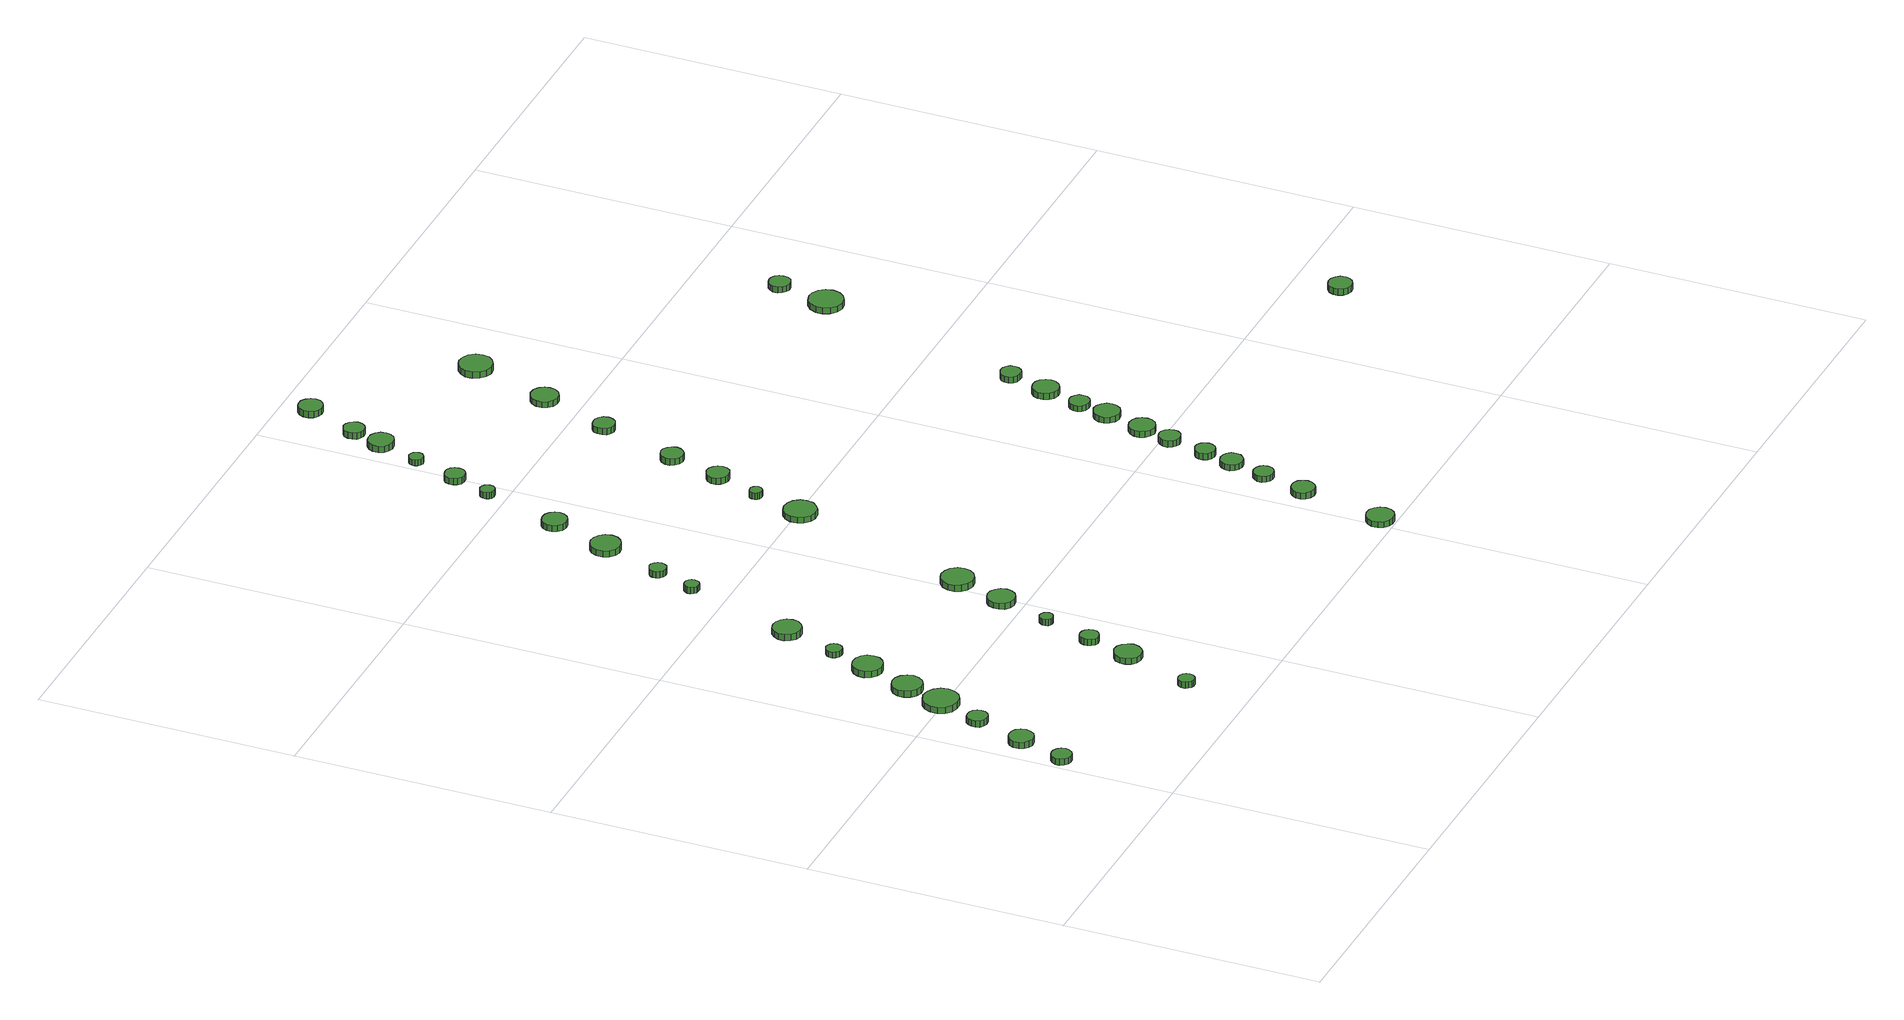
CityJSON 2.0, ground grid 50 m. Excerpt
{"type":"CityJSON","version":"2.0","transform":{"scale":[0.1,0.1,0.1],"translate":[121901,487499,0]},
"CityObjects":{
"tree1":{"type":"SolitaryVegetationObject","attributes":{"function":"something"},"geometry":[{"type":"MultiSurface","lod":"1","boundaries":[[[0,1,2,3,4,5,6,7,8,9,10,11,12,13,14]],[[15,16,17,18,19,20,21,22,23,24,25,26,27,28,29]],[[0,29,28,1]],[[1,28,27,2]],[[2,27,26,3]],[[3,26,25,4]],[[4,25,24,5]],[[5,24,23,6]],[[6,23,22,7]],[[7,22,21,8]],[[8,21,20,9]],[[9,20,19,10]],[[10,19,18,11]],[[11,18,17,12]],[[12,17,16,13]],[[13,16,15,14]],[[14,15,29,0]]]}]},
"tree2":{"type":"SolitaryVegetationObject","attributes":{"function":"something"},"geometry":[{"type":"MultiSurface","lod":"1","boundaries":[[[30,31,32,33,34,35,36,37,38,39,40,41,42,43,44]],[[45,46,47,48,49,50,51,52,53,54,55,56,57,58,59]],[[30,59,58,31]],[[31,58,57,32]],[[32,57,56,33]],[[33,56,55,34]],[[34,55,54,35]],[[35,54,53,36]],[[36,53,52,37]],[[37,52,51,38]],[[38,51,50,39]],[[39,50,49,40]],[[40,49,48,41]],[[41,48,47,42]],[[42,47,46,43]],[[43,46,45,44]],[[44,45,59,30]]]}]},
"tree3":{"type":"SolitaryVegetationObject","attributes":{"function":"something"},"geometry":[{"type":"MultiSurface","lod":"1","boundaries":[[[60,61,62,63,64,65,66,67,68,69,70,71,72,73,74]],[[75,76,77,78,79,80,81,82,83,84,85,86,87,88,89]],[[60,89,88,61]],[[61,88,87,62]],[[62,87,86,63]],[[63,86,85,64]],[[64,85,84,65]],[[65,84,83,66]],[[66,83,82,67]],[[67,82,81,68]],[[68,81,80,69]],[[69,80,79,70]],[[70,79,78,71]],[[71,78,77,72]],[[72,77,76,73]],[[73,76,75,74]],[[74,75,89,60]]]}]},
"tree4":{"type":"SolitaryVegetationObject","attributes":{"function":"something"},"geometry":[{"type":"MultiSurface","lod":"1","boundaries":[[[90,91,92,93,94,95,96,97,98,99,100,101,102,103,104]],[[105,106,107,108,109,110,111,112,113,114,115,116,117,118,119]],[[90,119,118,91]],[[91,118,117,92]],[[92,117,116,93]],[[93,116,115,94]],[[94,115,114,95]],[[95,114,113,96]],[[96,113,112,97]],[[97,112,111,98]],[[98,111,110,99]],[[99,110,109,100]],[[100,109,108,101]],[[101,108,107,102]],[[102,107,106,103]],[[103,106,105,104]],[[104,105,119,90]]]}]},
"tree5":{"type":"SolitaryVegetationObject","attributes":{"function":"something"},"geometry":[{"type":"MultiSurface","lod":"1","boundaries":[[[120,121,122,123,124,125,126,127,128,129,130,131,132,133,134]],[[135,136,137,138,139,140,141,142,143,144,145,146,147,148,149]],[[120,149,148,121]],[[121,148,147,122]],[[122,147,146,123]],[[123,146,145,124]],[[124,145,144,125]],[[125,144,143,126]],[[126,143,142,127]],[[127,142,141,128]],[[128,141,140,129]],[[129,140,139,130]],[[130,139,138,131]],[[131,138,137,132]],[[132,137,136,133]],[[133,136,135,134]],[[134,135,149,120]]]}]},
"tree6":{"type":"SolitaryVegetationObject","attributes":{"function":"something"},"geometry":[{"type":"MultiSurface","lod":"1","boundaries":[[[150,151,152,153,154,155,156,157,158,159,160,161,162,163,164]],[[165,166,167,168,169,170,171,172,173,174,175,176,177,178,179]],[[150,179,178,151]],[[151,178,177,152]],[[152,177,176,153]],[[153,176,175,154]],[[154,175,174,155]],[[155,174,173,156]],[[156,173,172,157]],[[157,172,171,158]],[[158,171,170,159]],[[159,170,169,160]],[[160,169,168,161]],[[161,168,167,162]],[[162,167,166,163]],[[163,166,165,164]],[[164,165,179,150]]]}]},
"tree7":{"type":"SolitaryVegetationObject","attributes":{"function":"something"},"geometry":[{"type":"MultiSurface","lod":"1","boundaries":[[[180,181,182,183,184,185,186,187,188,189,190,191,192,193,194]],[[195,196,197,198,199,200,201,202,203,204,205,206,207,208,209]],[[180,209,208,181]],[[181,208,207,182]],[[182,207,206,183]],[[183,206,205,184]],[[184,205,204,185]],[[185,204,203,186]],[[186,203,202,187]],[[187,202,201,188]],[[188,201,200,189]],[[189,200,199,190]],[[190,199,198,191]],[[191,198,197,192]],[[192,197,196,193]],[[193,196,195,194]],[[194,195,209,180]]]}]},
"tree8":{"type":"SolitaryVegetationObject","attributes":{"function":"something"},"geometry":[{"type":"MultiSurface","lod":"1","boundaries":[[[210,211,212,213,214,215,216,217,218,219,220,221,222,223,224]],[[225,226,227,228,229,230,231,232,233,234,235,236,237,238,239]],[[210,239,238,211]],[[211,238,237,212]],[[212,237,236,213]],[[213,236,235,214]],[[214,235,234,215]],[[215,234,233,216]],[[216,233,232,217]],[[217,232,231,218]],[[218,231,230,219]],[[219,230,229,220]],[[220,229,228,221]],[[221,228,227,222]],[[222,227,226,223]],[[223,226,225,224]],[[224,225,239,210]]]}]},
"tree9":{"type":"SolitaryVegetationObject","attributes":{"function":"something"},"geometry":[{"type":"MultiSurface","lod":"1","boundaries":[[[240,241,242,243,244,245,246,247,248,249,250,251,252,253,254]],[[255,256,257,258,259,260,261,262,263,264,265,266,267,268,269]],[[240,269,268,241]],[[241,268,267,242]],[[242,267,266,243]],[[243,266,265,244]],[[244,265,264,245]],[[245,264,263,246]],[[246,263,262,247]],[[247,262,261,248]],[[248,261,260,249]],[[249,260,259,250]],[[250,259,258,251]],[[251,258,257,252]],[[252,257,256,253]],[[253,256,255,254]],[[254,255,269,240]]]}]},
"tree10":{"type":"SolitaryVegetationObject","attributes":{"function":"something"},"geometry":[{"type":"MultiSurface","lod":"1","boundaries":[[[270,271,272,273,274,275,276,277,278,279,280,281,282,283,284]],[[285,286,287,288,289,290,291,292,293,294,295,296,297,298,299]],[[270,299,298,271]],[[271,298,297,272]],[[272,297,296,273]],[[273,296,295,274]],[[274,295,294,275]],[[275,294,293,276]],[[276,293,292,277]],[[277,292,291,278]],[[278,291,290,279]],[[279,290,289,280]],[[280,289,288,281]],[[281,288,287,282]],[[282,287,286,283]],[[283,286,285,284]],[[284,285,299,270]]]}]},
"tree11":{"type":"SolitaryVegetationObject","attributes":{"function":"something"},"geometry":[{"type":"MultiSurface","lod":"1","boundaries":[[[300,301,302,303,304,305,306,307,308,309,310,311,312,313,314]],[[315,316,317,318,319,320,321,322,323,324,325,326,327,328,329]],[[300,329,328,301]],[[301,328,327,302]],[[302,327,326,303]],[[303,326,325,304]],[[304,325,324,305]],[[305,324,323,306]],[[306,323,322,307]],[[307,322,321,308]],[[308,321,320,309]],[[309,320,319,310]],[[310,319,318,311]],[[311,318,317,312]],[[312,317,316,313]],[[313,316,315,314]],[[314,315,329,300]]]}]},
"tree12":{"type":"SolitaryVegetationObject","attributes":{"function":"something"},"geometry":[{"type":"MultiSurface","lod":"1","boundaries":[[[330,331,332,333,334,335,336,337,338,339,340,341,342,343,344]],[[345,346,347,348,349,350,351,352,353,354,355,356,357,358,359]],[[330,359,358,331]],[[331,358,357,332]],[[332,357,356,333]],[[333,356,355,334]],[[334,355,354,335]],[[335,354,353,336]],[[336,353,352,337]],[[337,352,351,338]],[[338,351,350,339]],[[339,350,349,340]],[[340,349,348,341]],[[341,348,347,342]],[[342,347,346,343]],[[343,346,345,344]],[[344,345,359,330]]]}]},
"tree13":{"type":"SolitaryVegetationObject","attributes":{"function":"something"},"geometry":[{"type":"MultiSurface","lod":"1","boundaries":[[[360,361,362,363,364,365,366,367,368,369,370,371,372,373,374]],[[375,376,377,378,379,380,381,382,383,384,385,386,387,388,389]],[[360,389,388,361]],[[361,388,387,362]],[[362,387,386,363]],[[363,386,385,364]],[[364,385,384,365]],[[365,384,383,366]],[[366,383,382,367]],[[367,382,381,368]],[[368,381,380,369]],[[369,380,379,370]],[[370,379,378,371]],[[371,378,377,372]],[[372,377,376,373]],[[373,376,375,374]],[[374,375,389,360]]]}]},
"tree14":{"type":"SolitaryVegetationObject","attributes":{"function":"something"},"geometry":[{"type":"MultiSurface","lod":"1","boundaries":[[[390,391,392,393,394,395,396,397,398,399,400,401,402,403,404]],[[405,406,407,408,409,410,411,412,413,414,415,416,417,418,419]],[[390,419,418,391]],[[391,418,417,392]],[[392,417,416,393]],[[393,416,415,394]],[[394,415,414,395]],[[395,414,413,396]],[[396,413,412,397]],[[397,412,411,398]],[[398,411,410,399]],[[399,410,409,400]],[[400,409,408,401]],[[401,408,407,402]],[[402,407,406,403]],[[403,406,405,404]],[[404,405,419,390]]]}]},
"tree15":{"type":"SolitaryVegetationObject","attributes":{"function":"something"},"geometry":[{"type":"MultiSurface","lod":"1","boundaries":[[[420,421,422,423,424,425,426,427,428,429,430,431,432,433,434]],[[435,436,437,438,439,440,441,442,443,444,445,446,447,448,449]],[[420,449,448,421]],[[421,448,447,422]],[[422,447,446,423]],[[423,446,445,424]],[[424,445,444,425]],[[425,444,443,426]],[[426,443,442,427]],[[427,442,441,428]],[[428,441,440,429]],[[429,440,439,430]],[[430,439,438,431]],[[431,438,437,432]],[[432,437,436,433]],[[433,436,435,434]],[[434,435,449,420]]]}]},
"tree16":{"type":"SolitaryVegetationObject","attributes":{"function":"something"},"geometry":[{"type":"MultiSurface","lod":"1","boundaries":[[[450,451,452,453,454,455,456,457,458,459,460,461,462,463,464]],[[465,466,467,468,469,470,471,472,473,474,475,476,477,478,479]],[[450,479,478,451]],[[451,478,477,452]],[[452,477,476,453]],[[453,476,475,454]],[[454,475,474,455]],[[455,474,473,456]],[[456,473,472,457]],[[457,472,471,458]],[[458,471,470,459]],[[459,470,469,460]],[[460,469,468,461]],[[461,468,467,462]],[[462,467,466,463]],[[463,466,465,464]],[[464,465,479,450]]]}]},
"tree17":{"type":"SolitaryVegetationObject","attributes":{"function":"something"},"geometry":[{"type":"MultiSurface","lod":"1","boundaries":[[[480,481,482,483,484,485,486,487,488,489,490,491,492,493,494]],[[495,496,497,498,499,500,501,502,503,504,505,506,507,508,509]],[[480,509,508,481]],[[481,508,507,482]],[[482,507,506,483]],[[483,506,505,484]],[[484,505,504,485]],[[485,504,503,486]],[[486,503,502,487]],[[487,502,501,488]],[[488,501,500,489]],[[489,500,499,490]],[[490,499,498,491]],[[491,498,497,492]],[[492,497,496,493]],[[493,496,495,494]],[[494,495,509,480]]]}]},
"tree18":{"type":"SolitaryVegetationObject","attributes":{"function":"something"},"geometry":[{"type":"MultiSurface","lod":"1","boundaries":[[[510,511,512,513,514,515,516,517,518,519,520,521,522,523,524]],[[525,526,527,528,529,530,531,532,533,534,535,536,537,538,539]],[[510,539,538,511]],[[511,538,537,512]],[[512,537,536,513]],[[513,536,535,514]],[[514,535,534,515]],[[515,534,533,516]],[[516,533,532,517]],[[517,532,531,518]],[[518,531,530,519]],[[519,530,529,520]],[[520,529,528,521]],[[521,528,527,522]],[[522,527,526,523]],[[523,526,525,524]],[[524,525,539,510]]]}]},
"tree19":{"type":"SolitaryVegetationObject","attributes":{"function":"something"},"geometry":[{"type":"MultiSurface","lod":"1","boundaries":[[[540,541,542,543,544,545,546,547,548,549,550,551,552,553,554]],[[555,556,557,558,559,560,561,562,563,564,565,566,567,568,569]],[[540,569,568,541]],[[541,568,567,542]],[[542,567,566,543]],[[543,566,565,544]],[[544,565,564,545]],[[545,564,563,546]],[[546,563,562,547]],[[547,562,561,548]],[[548,561,560,549]],[[549,560,559,550]],[[550,559,558,551]],[[551,558,557,552]],[[552,557,556,553]],[[553,556,555,554]],[[554,555,569,540]]]}]},
"tree20":{"type":"SolitaryVegetationObject","attributes":{"function":"something"},"geometry":[{"type":"MultiSurface","lod":"1","boundaries":[[[570,571,572,573,574,575,576,577,578,579,580,581,582,583,584]],[[585,586,587,588,589,590,591,592,593,594,595,596,597,598,599]],[[570,599,598,571]],[[571,598,597,572]],[[572,597,596,573]],[[573,596,595,574]],[[574,595,594,575]],[[575,594,593,576]],[[576,593,592,577]],[[577,592,591,578]],[[578,591,590,579]],[[579,590,589,580]],[[580,589,588,581]],[[581,588,587,582]],[[582,587,586,583]],[[583,586,585,584]],[[584,585,599,570]]]}]},
"tree21":{"type":"SolitaryVegetationObject","attributes":{"function":"something"},"geometry":[{"type":"MultiSurface","lod":"1","boundaries":[[[600,601,602,603,604,605,606,607,608,609,610,611,612,613,614]],[[615,616,617,618,619,620,621,622,623,624,625,626,627,628,629]],[[600,629,628,601]],[[601,628,627,602]],[[602,627,626,603]],[[603,626,625,604]],[[604,625,624,605]],[[605,624,623,606]],[[606,623,622,607]],[[607,622,621,608]],[[608,621,620,609]],[[609,620,619,610]],[[610,619,618,611]],[[611,618,617,612]],[[612,617,616,613]],[[613,616,615,614]],[[614,615,629,600]]]}]},
"tree22":{"type":"SolitaryVegetationObject","attributes":{"function":"something"},"geometry":[{"type":"MultiSurface","lod":"1","boundaries":[[[630,631,632,633,634,635,636,637,638,639,640,641,642,643,644]],[[645,646,647,648,649,650,651,652,653,654,655,656,657,658,659]],[[630,659,658,631]],[[631,658,657,632]],[[632,657,656,633]],[[633,656,655,634]],[[634,655,654,635]],[[635,654,653,636]],[[636,653,652,637]],[[637,652,651,638]],[[638,651,650,639]],[[639,650,649,640]],[[640,649,648,641]],[[641,648,647,642]],[[642,647,646,643]],[[643,646,645,644]],[[644,645,659,630]]]}]},
"tree23":{"type":"SolitaryVegetationObject","attributes":{"function":"something"},"geometry":[{"type":"MultiSurface","lod":"1","boundaries":[[[660,661,662,663,664,665,666,667,668,669,670,671,672,673,674]],[[675,676,677,678,679,680,681,682,683,684,685,686,687,688,689]],[[660,689,688,661]],[[661,688,687,662]],[[662,687,686,663]],[[663,686,685,664]],[[664,685,684,665]],[[665,684,683,666]],[[666,683,682,667]],[[667,682,681,668]],[[668,681,680,669]],[[669,680,679,670]],[[670,679,678,671]],[[671,678,677,672]],[[672,677,676,673]],[[673,676,675,674]],[[674,675,689,660]]]}]},
"tree24":{"type":"SolitaryVegetationObject","attributes":{"function":"something"},"geometry":[{"type":"MultiSurface","lod":"1","boundaries":[[[690,691,692,693,694,695,696,697,698,699,700,701,702,703,704]],[[705,706,707,708,709,710,711,712,713,714,715,716,717,718,719]],[[690,719,718,691]],[[691,718,717,692]],[[692,717,716,693]],[[693,716,715,694]],[[694,715,714,695]],[[695,714,713,696]],[[696,713,712,697]],[[697,712,711,698]],[[698,711,710,699]],[[699,710,709,700]],[[700,709,708,701]],[[701,708,707,702]],[[702,707,706,703]],[[703,706,705,704]],[[704,705,719,690]]]}]},
"tree25":{"type":"SolitaryVegetationObject","attributes":{"function":"something"},"geometry":[{"type":"MultiSurface","lod":"1","boundaries":[[[720,721,722,723,724,725,726,727,728,729,730,731,732,733,734]],[[735,736,737,738,739,740,741,742,743,744,745,746,747,748,749]],[[720,749,748,721]],[[721,748,747,722]],[[722,747,746,723]],[[723,746,745,724]],[[724,745,744,725]],[[725,744,743,726]],[[726,743,742,727]],[[727,742,741,728]],[[728,741,740,729]],[[729,740,739,730]],[[730,739,738,731]],[[731,738,737,732]],[[732,737,736,733]],[[733,736,735,734]],[[734,735,749,720]]]}]},
"tree26":{"type":"SolitaryVegetationObject","attributes":{"function":"something"},"geometry":[{"type":"MultiSurface","lod":"1","boundaries":[[[750,751,752,753,754,755,756,757,758,759,760,761,762,763,764]],[[765,766,767,768,769,770,771,772,773,774,775,776,777,778,779]],[[750,779,778,751]],[[751,778,777,752]],[[752,777,776,753]],[[753,776,775,754]],[[754,775,774,755]],[[755,774,773,756]],[[756,773,772,757]],[[757,772,771,758]],[[758,771,770,759]],[[759,770,769,760]],[[760,769,768,761]],[[761,768,767,762]],[[762,767,766,763]],[[763,766,765,764]],[[764,765,779,750]]]}]},
"tree27":{"type":"SolitaryVegetationObject","attributes":{"function":"something"},"geometry":[{"type":"MultiSurface","lod":"1","boundaries":[[[780,781,782,783,784,785,786,787,788,789,790,791,792,793,794]],[[795,796,797,798,799,800,801,802,803,804,805,806,807,808,809]],[[780,809,808,781]],[[781,808,807,782]],[[782,807,806,783]],[[783,806,805,784]],[[784,805,804,785]],[[785,804,803,786]],[[786,803,802,787]],[[787,802,801,788]],[[788,801,800,789]],[[789,800,799,790]],[[790,799,798,791]],[[791,798,797,792]],[[792,797,796,793]],[[793,796,795,794]],[[794,795,809,780]]]}]},
"tree28":{"type":"SolitaryVegetationObject","attributes":{"function":"something"},"geometry":[{"type":"MultiSurface","lod":"1","boundaries":[[[810,811,812,813,814,815,816,817,818,819,820,821,822,823,824]],[[825,826,827,828,829,830,831,832,833,834,835,836,837,838,839]],[[810,839,838,811]],[[811,838,837,812]],[[812,837,836,813]],[[813,836,835,814]],[[814,835,834,815]],[[815,834,833,816]],[[816,833,832,817]],[[817,832,831,818]],[[818,831,830,819]],[[819,830,829,820]],[[820,829,828,821]],[[821,828,827,822]],[[822,827,826,823]],[[823,826,825,824]],[[824,825,839,810]]]}]},
"tree29":{"type":"SolitaryVegetationObject","attributes":{"function":"something"},"geometry":[{"type":"MultiSurface","lod":"1","boundaries":[[[840,841,842,843,844,845,846,847,848,849,850,851,852,853,854]],[[855,856,857,858,859,860,861,862,863,864,865,866,867,868,869]],[[840,869,868,841]],[[841,868,867,842]],[[842,867,866,843]],[[843,866,865,844]],[[844,865,864,845]],[[845,864,863,846]],[[846,863,862,847]],[[847,862,861,848]],[[848,861,860,849]],[[849,860,859,850]],[[850,859,858,851]],[[851,858,857,852]],[[852,857,856,853]],[[853,856,855,854]],[[854,855,869,840]]]}]},
"tree30":{"type":"SolitaryVegetationObject","attributes":{"function":"something"},"geometry":[{"type":"MultiSurface","lod":"1","boundaries":[[[870,871,872,873,874,875,876,877,878,879,880,881,882,883,884]],[[885,886,887,888,889,890,891,892,893,894,895,896,897,898,899]],[[870,899,898,871]],[[871,898,897,872]],[[872,897,896,873]],[[873,896,895,874]],[[874,895,894,875]],[[875,894,893,876]],[[876,893,892,877]],[[877,892,891,878]],[[878,891,890,879]],[[879,890,889,880]],[[880,889,888,881]],[[881,888,887,882]],[[882,887,886,883]],[[883,886,885,884]],[[884,885,899,870]]]}]},
"tree31":{"type":"SolitaryVegetationObject","attributes":{"function":"something"},"geometry":[{"type":"MultiSurface","lod":"1","boundaries":[[[900,901,902,903,904,905,906,907,908,909,910,911,912,913,914]],[[915,916,917,918,919,920,921,922,923,924,925,926,927,928,929]],[[900,929,928,901]],[[901,928,927,902]],[[902,927,926,903]],[[903,926,925,904]],[[904,925,924,905]],[[905,924,923,906]],[[906,923,922,907]],[[907,922,921,908]],[[908,921,920,909]],[[909,920,919,910]],[[910,919,918,911]],[[911,918,917,912]],[[912,917,916,913]],[[913,916,915,914]],[[914,915,929,900]]]}]},
"tree32":{"type":"SolitaryVegetationObject","attributes":{"function":"something"},"geometry":[{"type":"MultiSurface","lod":"1","boundaries":[[[930,931,932,933,934,935,936,937,938,939,940,941,942,943,944]],[[945,946,947,948,949,950,951,952,953,954,955,956,957,958,959]],[[930,959,958,931]],[[931,958,957,932]],[[932,957,956,933]],[[933,956,955,934]],[[934,955,954,935]],[[935,954,953,936]],[[936,953,952,937]],[[937,952,951,938]],[[938,951,950,939]],[[939,950,949,940]],[[940,949,948,941]],[[941,948,947,942]],[[942,947,946,943]],[[943,946,945,944]],[[944,945,959,930]]]}]},
"tree33":{"type":"SolitaryVegetationObject","attributes":{"function":"something"},"geometry":[{"type":"MultiSurface","lod":"1","boundaries":[[[960,961,962,963,964,965,966,967,968,969,970,971,972,973,974]],[[975,976,977,978,979,980,981,982,983,984,985,986,987,988,989]],[[960,989,988,961]],[[961,988,987,962]],[[962,987,986,963]],[[963,986,985,964]],[[964,985,984,965]],[[965,984,983,966]],[[966,983,982,967]],[[967,982,981,968]],[[968,981,980,969]],[[969,980,979,970]],[[970,979,978,971]],[[971,978,977,972]],[[972,977,976,973]],[[973,976,975,974]],[[974,975,989,960]]]}]},
"tree34":{"type":"SolitaryVegetationObject","attributes":{"function":"something"},"geometry":[{"type":"MultiSurface","lod":"1","boundaries":[[[990,991,992,993,994,995,996,997,998,999,1000,1001,1002,1003,1004]],[[1005,1006,1007,1008,1009,1010,1011,1012,1013,1014,1015,1016,1017,1018,1019]],[[990,1019,1018,991]],[[991,1018,1017,992]],[[992,1017,1016,993]],[[993,1016,1015,994]],[[994,1015,1014,995]],[[995,1014,1013,996]],[[996,1013,1012,997]],[[997,1012,1011,998]],[[998,1011,1010,999]],[[999,1010,1009,1000]],[[1000,1009,1008,1001]],[[1001,1008,1007,1002]],[[1002,1007,1006,1003]],[[1003,1006,1005,1004]],[[1004,1005,1019,990]]]}]},
"tree35":{"type":"SolitaryVegetationObject","attributes":{"function":"something"},"geometry":[{"type":"MultiSurface","lod":"1","boundaries":[[[1020,1021,1022,1023,1024,1025,1026,1027,1028,1029,1030,1031,1032,1033,1034]],[[1035,1036,1037,1038,1039,1040,1041,1042,1043,1044,1045,1046,1047,1048,1049]],[[1020,1049,1048,1021]],[[1021,1048,1047,1022]],[[1022,1047,1046,1023]],[[1023,1046,1045,1024]],[[1024,1045,1044,1025]],[[1025,1044,1043,1026]],[[1026,1043,1042,1027]],[[1027,1042,1041,1028]],[[1028,1041,1040,1029]],[[1029,1040,1039,1030]],[[1030,1039,1038,1031]],[[1031,1038,1037,1032]],[[1032,1037,1036,1033]],[[1033,1036,1035,1034]],[[1034,1035,1049,1020]]]}]},
"tree36":{"type":"SolitaryVegetationObject","attributes":{"function":"something"},"geometry":[{"type":"MultiSurface","lod":"1","boundaries":[[[1050,1051,1052,1053,1054,1055,1056,1057,1058,1059,1060,1061,1062,1063,1064]],[[1065,1066,1067,1068,1069,1070,1071,1072,1073,1074,1075,1076,1077,1078,1079]],[[1050,1079,1078,1051]],[[1051,1078,1077,1052]],[[1052,1077,1076,1053]],[[1053,1076,1075,1054]],[[1054,1075,1074,1055]],[[1055,1074,1073,1056]],[[1056,1073,1072,1057]],[[1057,1072,1071,1058]],[[1058,1071,1070,1059]],[[1059,1070,1069,1060]],[[1060,1069,1068,1061]],[[1061,1068,1067,1062]],[[1062,1067,1066,1063]],[[1063,1066,1065,1064]],[[1064,1065,1079,1050]]]}]},
"tree37":{"type":"SolitaryVegetationObject","attributes":{"function":"something"},"geometry":[{"type":"MultiSurface","lod":"1","boundaries":[[[1080,1081,1082,1083,1084,1085,1086,1087,1088,1089,1090,1091,1092,1093,1094]],[[1095,1096,1097,1098,1099,1100,1101,1102,1103,1104,1105,1106,1107,1108,1109]],[[1080,1109,1108,1081]],[[1081,1108,1107,1082]],[[1082,1107,1106,1083]],[[1083,1106,1105,1084]],[[1084,1105,1104,1085]],[[1085,1104,1103,1086]],[[1086,1103,1102,1087]],[[1087,1102,1101,1088]],[[1088,1101,1100,1089]],[[1089,1100,1099,1090]],[[1090,1099,1098,1091]],[[1091,1098,1097,1092]],[[1092,1097,1096,1093]],[[1093,1096,1095,1094]],[[1094,1095,1109,1080]]]}]},
"tree38":{"type":"SolitaryVegetationObject","attributes":{"function":"something"},"geometry":[{"type":"MultiSurface","lod":"1","boundaries":[[[1110,1111,1112,1113,1114,1115,1116,1117,1118,1119,1120,1121,1122,1123,1124]],[[1125,1126,1127,1128,1129,1130,1131,1132,1133,1134,1135,1136,1137,1138,1139]],[[1110,1139,1138,1111]],[[1111,1138,1137,1112]],[[1112,1137,1136,1113]],[[1113,1136,1135,1114]],[[1114,1135,1134,1115]],[[1115,1134,1133,1116]],[[1116,1133,1132,1117]],[[1117,1132,1131,1118]],[[1118,1131,1130,1119]],[[1119,1130,1129,1120]],[[1120,1129,1128,1121]],[[1121,1128,1127,1122]],[[1122,1127,1126,1123]],[[1123,1126,1125,1124]],[[1124,1125,1139,1110]]]}]},
"tree39":{"type":"SolitaryVegetationObject","attributes":{"function":"something"},"geometry":[{"type":"MultiSurface","lod":"1","boundaries":[[[1140,1141,1142,1143,1144,1145,1146,1147,1148,1149,1150,1151,1152,1153,1154]],[[1155,1156,1157,1158,1159,1160,1161,1162,1163,1164,1165,1166,1167,1168,1169]],[[1140,1169,1168,1141]],[[1141,1168,1167,1142]],[[1142,1167,1166,1143]],[[1143,1166,1165,1144]],[[1144,1165,1164,1145]],[[1145,1164,1163,1146]],[[1146,1163,1162,1147]],[[1147,1162,1161,1148]],[[1148,1161,1160,1149]],[[1149,1160,1159,1150]],[[1150,1159,1158,1151]],[[1151,1158,1157,1152]],[[1152,1157,1156,1153]],[[1153,1156,1155,1154]],[[1154,1155,1169,1140]]]}]},
"tree40":{"type":"SolitaryVegetationObject","attributes":{"function":"something"},"geometry":[{"type":"MultiSurface","lod":"1","boundaries":[[[1170,1171,1172,1173,1174,1175,1176,1177,1178,1179,1180,1181,1182,1183,1184]],[[1185,1186,1187,1188,1189,1190,1191,1192,1193,1194,1195,1196,1197,1198,1199]],[[1170,1199,1198,1171]],[[1171,1198,1197,1172]],[[1172,1197,1196,1173]],[[1173,1196,1195,1174]],[[1174,1195,1194,1175]],[[1175,1194,1193,1176]],[[1176,1193,1192,1177]],[[1177,1192,1191,1178]],[[1178,1191,1190,1179]],[[1179,1190,1189,1180]],[[1180,1189,1188,1181]],[[1181,1188,1187,1182]],[[1182,1187,1186,1183]],[[1183,1186,1185,1184]],[[1184,1185,1199,1170]]]}]},
"tree41":{"type":"SolitaryVegetationObject","attributes":{"function":"something"},"geometry":[{"type":"MultiSurface","lod":"1","boundaries":[[[1200,1201,1202,1203,1204,1205,1206,1207,1208,1209,1210,1211,1212,1213,1214]],[[1215,1216,1217,1218,1219,1220,1221,1222,1223,1224,1225,1226,1227,1228,1229]],[[1200,1229,1228,1201]],[[1201,1228,1227,1202]],[[1202,1227,1226,1203]],[[1203,1226,1225,1204]],[[1204,1225,1224,1205]],[[1205,1224,1223,1206]],[[1206,1223,1222,1207]],[[1207,1222,1221,1208]],[[1208,1221,1220,1209]],[[1209,1220,1219,1210]],[[1210,1219,1218,1211]],[[1211,1218,1217,1212]],[[1212,1217,1216,1213]],[[1213,1216,1215,1214]],[[1214,1215,1229,1200]]]}]},
"tree42":{"type":"SolitaryVegetationObject","attributes":{"function":"something"},"geometry":[{"type":"MultiSurface","lod":"1","boundaries":[[[1230,1231,1232,1233,1234,1235,1236,1237,1238,1239,1240,1241,1242,1243,1244]],[[1245,1246,1247,1248,1249,1250,1251,1252,1253,1254,1255,1256,1257,1258,1259]],[[1230,1259,1258,1231]],[[1231,1258,1257,1232]],[[1232,1257,1256,1233]],[[1233,1256,1255,1234]],[[1234,1255,1254,1235]],[[1235,1254,1253,1236]],[[1236,1253,1252,1237]],[[1237,1252,1251,1238]],[[1238,1251,1250,1239]],[[1239,1250,1249,1240]],[[1240,1249,1248,1241]],[[1241,1248,1247,1242]],[[1242,1247,1246,1243]],[[1243,1246,1245,1244]],[[1244,1245,1259,1230]]]}]},
"tree43":{"type":"SolitaryVegetationObject","attributes":{"function":"something"},"geometry":[{"type":"MultiSurface","lod":"1","boundaries":[[[1260,1261,1262,1263,1264,1265,1266,1267,1268,1269,1270,1271,1272,1273,1274]],[[1275,1276,1277,1278,1279,1280,1281,1282,1283,1284,1285,1286,1287,1288,1289]],[[1260,1289,1288,1261]],[[1261,1288,1287,1262]],[[1262,1287,1286,1263]],[[1263,1286,1285,1264]],[[1264,1285,1284,1265]],[[1265,1284,1283,1266]],[[1266,1283,1282,1267]],[[1267,1282,1281,1268]],[[1268,1281,1280,1269]],[[1269,1280,1279,1270]],[[1270,1279,1278,1271]],[[1271,1278,1277,1272]],[[1272,1277,1276,1273]],[[1273,1276,1275,1274]],[[1274,1275,1289,1260]]]}]},
"tree44":{"type":"SolitaryVegetationObject","attributes":{"function":"something"},"geometry":[{"type":"MultiSurface","lod":"1","boundaries":[[[1290,1291,1292,1293,1294,1295,1296,1297,1298,1299,1300,1301,1302,1303,1304]],[[1305,1306,1307,1308,1309,1310,1311,1312,1313,1314,1315,1316,1317,1318,1319]],[[1290,1319,1318,1291]],[[1291,1318,1317,1292]],[[1292,1317,1316,1293]],[[1293,1316,1315,1294]],[[1294,1315,1314,1295]],[[1295,1314,1313,1296]],[[1296,1313,1312,1297]],[[1297,1312,1311,1298]],[[1298,1311,1310,1299]],[[1299,1310,1309,1300]],[[1300,1309,1308,1301]],[[1301,1308,1307,1302]],[[1302,1307,1306,1303]],[[1303,1306,1305,1304]],[[1304,1305,1319,1290]]]}]},
"tree45":{"type":"SolitaryVegetationObject","attributes":{"function":"something"},"geometry":[{"type":"MultiSurface","lod":"1","boundaries":[[[1320,1321,1322,1323,1324,1325,1326,1327,1328,1329,1330,1331,1332,1333,1334]],[[1335,1336,1337,1338,1339,1340,1341,1342,1343,1344,1345,1346,1347,1348,1349]],[[1320,1349,1348,1321]],[[1321,1348,1347,1322]],[[1322,1347,1346,1323]],[[1323,1346,1345,1324]],[[1324,1345,1344,1325]],[[1325,1344,1343,1326]],[[1326,1343,1342,1327]],[[1327,1342,1341,1328]],[[1328,1341,1340,1329]],[[1329,1340,1339,1330]],[[1330,1339,1338,1331]],[[1331,1338,1337,1332]],[[1332,1337,1336,1333]],[[1333,1336,1335,1334]],[[1334,1335,1349,1320]]]}]}
},
"vertices":[
[46,228,16],[44,236,16],[39,242,16],[32,246,16],[24,247,16],[17,245,16],[11,239,16],[7,232,16],[7,224,16],[11,216,16],[17,211,16],[24,209,16],[32,209,16],[39,213,16],[44,220,16],[44,220,3],[39,213,3],[32,209,3],[24,209,3],[17,211,3],[11,216,3],[7,224,3],[7,232,3],[11,239,3],[17,245,3],[24,247,3],[32,246,3],[39,242,3],[44,236,3],[46,228,3],
[79,319,16],[76,329,16],[71,337,16],[62,341,16],[52,342,16],[43,339,16],[36,333,16],[32,324,16],[32,314,16],[36,305,16],[43,299,16],[52,295,16],[62,296,16],[71,301,16],[76,309,16],[76,309,3],[71,301,3],[62,296,3],[52,295,3],[43,299,3],[36,305,3],[32,314,3],[32,324,3],[36,333,3],[43,339,3],[52,342,3],[62,341,3],[71,337,3],[76,329,3],[79,319,3],
[108,419,16],[107,427,16],[102,433,16],[95,437,16],[87,438,16],[79,436,16],[73,430,16],[70,423,16],[70,415,16],[73,407,16],[79,402,16],[87,400,16],[95,400,16],[102,404,16],[107,411,16],[107,411,3],[102,404,3],[95,400,3],[87,400,3],[79,402,3],[73,407,3],[70,415,3],[70,423,3],[73,430,3],[79,436,3],[87,438,3],[95,437,3],[102,433,3],[107,427,3],[108,419,3],
[152,502,17],[149,516,17],[141,527,17],[129,534,17],[115,536,17],[101,531,17],[91,522,17],[85,509,17],[85,495,17],[91,482,17],[101,473,17],[115,469,17],[129,470,17],[141,477,17],[149,488,17],[149,488,4],[141,477,4],[129,470,4],[115,469,4],[101,473,4],[91,482,4],[85,495,4],[85,509,4],[91,522,4],[101,531,4],[115,536,4],[129,534,4],[141,527,4],[149,516,4],[152,502,4],
[172,579,16],[169,590,16],[162,600,16],[152,606,16],[140,607,16],[129,604,16],[120,596,16],[115,585,16],[115,573,16],[120,562,16],[129,554,16],[140,550,16],[152,551,16],[162,557,16],[169,567,16],[169,567,3],[162,557,3],[152,551,3],[140,550,3],[129,554,3],[120,562,3],[115,573,3],[115,585,3],[120,596,3],[129,604,3],[140,607,3],[152,606,3],[162,600,3],[169,590,3],[172,579,3],
[207,671,16],[205,683,16],[198,692,16],[187,698,16],[175,699,16],[164,696,16],[155,688,16],[150,677,16],[150,665,16],[155,654,16],[164,646,16],[175,642,16],[187,644,16],[198,650,16],[205,659,16],[205,659,3],[198,650,3],[187,644,3],[175,642,3],[164,646,3],[155,654,3],[150,665,3],[150,677,3],[155,688,3],[164,696,3],[175,699,3],[187,698,3],[198,692,3],[205,683,3],[207,671,3],
[373,126,15],[372,132,15],[368,137,15],[363,140,15],[356,141,15],[350,139,15],[346,135,15],[343,129,15],[343,122,15],[346,117,15],[350,112,15],[356,110,15],[363,111,15],[368,114,15],[372,119,15],[372,119,2],[368,114,2],[363,111,2],[356,110,2],[350,112,2],[346,117,2],[343,122,2],[343,129,2],[346,135,2],[350,139,2],[356,141,2],[363,140,2],[368,137,2],[372,132,2],[373,126,2],
[219,747,16],[218,754,16],[214,759,16],[209,762,16],[203,763,16],[197,761,16],[192,756,16],[189,751,16],[189,744,16],[192,739,16],[197,734,16],[203,732,16],[209,733,16],[214,736,16],[218,741,16],[218,741,4],[214,736,4],[209,733,4],[203,732,4],[197,734,4],[192,739,4],[189,744,4],[189,751,4],[192,756,4],[197,761,4],[203,763,4],[209,762,4],[214,759,4],[218,754,4],[219,747,4],
[427,258,16],[424,268,16],[418,277,16],[409,283,16],[398,284,16],[387,280,16],[379,273,16],[375,263,16],[375,252,16],[379,242,16],[387,235,16],[398,232,16],[409,233,16],[418,238,16],[424,247,16],[424,247,4],[418,238,4],[409,233,4],[398,232,4],[387,235,4],[379,242,4],[375,252,4],[375,263,4],[379,273,4],[387,280,4],[398,284,4],[409,283,4],[418,277,4],[424,268,4],[427,258,4],
[264,853,17],[262,864,17],[255,873,17],[245,879,17],[234,880,17],[223,877,17],[215,869,17],[210,859,17],[210,847,17],[215,837,17],[223,829,17],[234,826,17],[245,827,17],[255,833,17],[262,842,17],[262,842,4],[255,833,4],[245,827,4],[234,826,4],[223,829,4],[215,837,4],[210,847,4],[210,859,4],[215,869,4],[223,877,4],[234,880,4],[245,879,4],[255,873,4],[262,864,4],[264,853,4],
[444,344,16],[443,352,16],[438,358,16],[432,361,16],[424,362,16],[417,360,16],[412,355,16],[409,348,16],[409,341,16],[412,334,16],[417,329,16],[424,326,16],[432,327,16],[438,331,16],[443,337,16],[443,337,3],[438,331,3],[432,327,3],[424,326,3],[417,329,3],[412,334,3],[409,341,3],[409,348,3],[412,355,3],[417,360,3],[424,362,3],[432,361,3],[438,358,3],[443,352,3],[444,344,3],
[470,441,15],[469,446,15],[466,450,15],[461,453,15],[456,454,15],[451,452,15],[447,448,15],[445,444,15],[445,438,15],[447,433,15],[451,430,15],[456,428,15],[461,429,15],[466,431,15],[469,436,15],[469,436,2],[466,431,2],[461,429,2],[456,428,2],[451,430,2],[447,433,2],[445,438,2],[445,444,2],[447,448,2],[451,452,2],[456,454,2],[461,453,2],[466,450,2],[469,446,2],[470,441,2],
[325,1071,15],[324,1076,15],[321,1081,15],[316,1084,15],[310,1085,15],[304,1083,15],[300,1079,15],[297,1073,15],[297,1068,15],[300,1062,15],[304,1058,15],[310,1057,15],[316,1057,15],[321,1060,15],[324,1065,15],[324,1065,2],[321,1060,2],[316,1057,2],[310,1057,2],[304,1058,2],[300,1062,2],[297,1068,2],[297,1073,2],[300,1079,2],[304,1083,2],[310,1085,2],[316,1084,2],[321,1081,2],[324,1076,2],[325,1071,2],
[514,542,16],[511,553,16],[505,561,16],[496,567,16],[485,568,16],[474,565,16],[466,557,16],[462,547,16],[462,536,16],[466,526,16],[474,519,16],[485,516,16],[496,517,16],[505,522,16],[511,531,16],[511,531,4],[505,522,4],[496,517,4],[485,516,4],[474,519,4],[466,526,4],[462,536,4],[462,547,4],[466,557,4],[474,565,4],[485,568,4],[496,567,4],[505,561,4],[511,553,4],[514,542,4],
[355,1148,16],[353,1155,16],[349,1160,16],[343,1164,16],[337,1165,16],[330,1162,16],[325,1158,16],[322,1152,16],[322,1145,16],[325,1139,16],[330,1134,16],[337,1132,16],[343,1133,16],[349,1136,16],[353,1142,16],[353,1142,3],[349,1136,3],[343,1133,3],[337,1132,3],[330,1134,3],[325,1139,3],[322,1145,3],[322,1152,3],[325,1158,3],[330,1162,3],[337,1165,3],[343,1164,3],[349,1160,3],[353,1155,3],[355,1148,3],
[550,641,16],[548,653,16],[540,664,16],[529,670,16],[516,672,16],[504,668,16],[494,659,16],[489,647,16],[489,634,16],[494,623,16],[504,614,16],[516,610,16],[529,611,16],[540,618,16],[548,628,16],[548,628,3],[540,618,3],[529,611,3],[516,610,3],[504,614,3],[494,623,3],[489,634,3],[489,647,3],[494,659,3],[504,668,3],[516,672,3],[529,670,3],[540,664,3],[548,653,3],[550,641,3],
[407,1267,17],[404,1279,17],[397,1288,17],[387,1294,17],[375,1296,17],[364,1292,17],[355,1284,17],[350,1273,17],[350,1261,17],[355,1250,17],[364,1242,17],[375,1238,17],[387,1240,17],[397,1246,17],[404,1255,17],[404,1255,4],[397,1246,4],[387,1240,4],[375,1238,4],[364,1242,4],[355,1250,4],[350,1261,4],[350,1273,4],[355,1284,4],[364,1292,4],[375,1296,4],[387,1294,4],[397,1288,4],[404,1279,4],[407,1267,4],
[444,1385,16],[442,1394,16],[436,1402,16],[428,1407,16],[418,1408,16],[408,1405,16],[401,1399,16],[397,1390,16],[397,1380,16],[401,1371,16],[408,1364,16],[418,1361,16],[428,1362,16],[436,1367,16],[442,1375,16],[442,1375,3],[436,1367,3],[428,1362,3],[418,1361,3],[408,1364,3],[401,1371,3],[397,1380,3],[397,1390,3],[401,1399,3],[408,1405,3],[418,1408,3],[428,1407,3],[436,1402,3],[442,1394,3],[444,1385,3],
[656,993,16],[654,1005,16],[646,1016,16],[635,1022,16],[622,1024,16],[610,1020,16],[600,1011,16],[595,999,16],[595,986,16],[600,975,16],[610,966,16],[622,962,16],[635,963,16],[646,970,16],[654,980,16],[654,980,4],[646,970,4],[635,963,4],[622,962,4],[610,966,4],[600,975,4],[595,986,4],[595,999,4],[600,1011,4],[610,1020,4],[622,1024,4],[635,1022,4],[646,1016,4],[654,1005,4],[656,993,4],
[484,1537,15],[483,1542,15],[480,1547,15],[475,1550,15],[469,1551,15],[463,1549,15],[459,1545,15],[457,1540,15],[457,1534,15],[459,1529,15],[463,1525,15],[469,1523,15],[475,1524,15],[480,1527,15],[483,1531,15],[483,1531,2],[480,1527,2],[475,1524,2],[469,1523,2],[463,1525,2],[459,1529,2],[457,1534,2],[457,1540,2],[459,1545,2],[463,1549,2],[469,1551,2],[475,1550,2],[480,1547,2],[483,1542,2],[484,1537,2],
[515,1611,16],[514,1619,16],[509,1626,16],[502,1630,16],[494,1630,16],[486,1628,16],[480,1623,16],[477,1615,16],[477,1607,16],[480,1600,16],[486,1594,16],[494,1592,16],[502,1593,16],[509,1597,16],[514,1603,16],[514,1603,3],[509,1597,3],[502,1593,3],[494,1592,3],[486,1594,3],[480,1600,3],[477,1607,3],[477,1615,3],[480,1623,3],[486,1628,3],[494,1630,3],[502,1630,3],[509,1626,3],[514,1619,3],[515,1611,3],
[668,1093,15],[667,1097,15],[664,1101,15],[660,1104,15],[655,1104,15],[650,1103,15],[646,1100,15],[644,1095,15],[644,1090,15],[646,1086,15],[650,1082,15],[655,1081,15],[660,1081,15],[664,1084,15],[667,1088,15],[667,1088,2],[664,1084,2],[660,1081,2],[655,1081,2],[650,1082,2],[646,1086,2],[644,1090,2],[644,1095,2],[646,1100,2],[650,1103,2],[655,1104,2],[660,1104,2],[664,1101,2],[667,1097,2],[668,1093,2],
[1044,29,14],[1042,39,14],[1035,48,14],[1026,54,14],[1015,55,14],[1005,52,14],[997,44,14],[992,34,14],[992,23,14],[997,13,14],[1005,6,14],[1015,3,14],[1026,4,14],[1035,9,14],[1042,18,14],[1042,18,2],[1035,9,2],[1026,4,2],[1015,3,2],[1005,6,2],[997,13,2],[992,23,2],[992,34,2],[997,44,2],[1005,52,2],[1015,55,2],[1026,54,2],[1035,48,2],[1042,39,2],[1044,29,2],
[538,1699,15],[537,1704,15],[534,1709,15],[529,1712,15],[523,1713,15],[518,1711,15],[513,1707,15],[511,1702,15],[511,1696,15],[513,1691,15],[518,1687,15],[523,1685,15],[529,1686,15],[534,1689,15],[537,1693,15],[537,1693,3],[534,1689,3],[529,1686,3],[523,1685,3],[518,1687,3],[513,1691,3],[511,1696,3],[511,1702,3],[513,1707,3],[518,1711,3],[523,1713,3],[529,1712,3],[534,1709,3],[537,1704,3],[538,1699,3],
[706,1178,16],[704,1187,16],[699,1194,16],[691,1199,16],[682,1200,16],[674,1197,16],[667,1191,16],[663,1183,16],[663,1174,16],[667,1166,16],[674,1160,16],[682,1157,16],[691,1158,16],[699,1162,16],[704,1169,16],[704,1169,3],[699,1162,3],[691,1158,3],[682,1157,3],[674,1160,3],[667,1166,3],[663,1174,3],[663,1183,3],[667,1191,3],[674,1197,3],[682,1200,3],[691,1199,3],[699,1194,3],[704,1187,3],[706,1178,3],
[575,1779,17],[573,1789,17],[567,1797,17],[558,1802,17],[548,1803,17],[538,1800,17],[530,1793,17],[526,1784,17],[526,1774,17],[530,1764,17],[538,1758,17],[548,1755,17],[558,1756,17],[567,1761,17],[573,1769,17],[573,1769,4],[567,1761,4],[558,1756,4],[548,1755,4],[538,1758,4],[530,1764,4],[526,1774,4],[526,1784,4],[530,1793,4],[538,1800,4],[548,1803,4],[558,1802,4],[567,1797,4],[573,1789,4],[575,1779,4],
[735,1280,16],[733,1289,16],[727,1296,16],[720,1301,16],[711,1302,16],[702,1299,16],[696,1293,16],[692,1285,16],[692,1276,16],[696,1268,16],[702,1262,16],[711,1259,16],[720,1260,16],[727,1264,16],[733,1272,16],[733,1272,3],[727,1264,3],[720,1260,3],[711,1259,3],[702,1262,3],[696,1268,3],[692,1276,3],[692,1285,3],[696,1293,3],[702,1299,3],[711,1302,3],[720,1301,3],[727,1296,3],[733,1289,3],[735,1280,3],
[1075,194,14],[1073,203,14],[1068,211,14],[1060,215,14],[1051,216,14],[1042,214,14],[1035,207,14],[1031,199,14],[1031,190,14],[1035,181,14],[1042,175,14],[1051,172,14],[1060,173,14],[1068,178,14],[1073,185,14],[1073,185,1],[1068,178,1],[1060,173,1],[1051,172,1],[1042,175,1],[1035,181,1],[1031,190,1],[1031,199,1],[1035,207,1],[1042,214,1],[1051,216,1],[1060,215,1],[1068,211,1],[1073,203,1],[1075,194,1],
[591,1840,16],[589,1848,16],[584,1855,16],[577,1859,16],[569,1860,16],[561,1857,16],[555,1852,16],[552,1844,16],[552,1836,16],[555,1828,16],[561,1823,16],[569,1820,16],[577,1821,16],[584,1825,16],[589,1832,16],[589,1832,3],[584,1825,3],[577,1821,3],[569,1820,3],[561,1823,3],[555,1828,3],[552,1836,3],[552,1844,3],[555,1852,3],[561,1857,3],[569,1860,3],[577,1859,3],[584,1855,3],[589,1848,3],[591,1840,3],
[1095,281,13],[1094,289,13],[1089,295,13],[1082,299,13],[1074,300,13],[1067,298,13],[1061,292,13],[1057,285,13],[1057,277,13],[1061,270,13],[1067,264,13],[1074,262,13],[1082,263,13],[1089,267,13],[1094,273,13],[1094,273,1],[1089,267,1],[1082,263,1],[1074,262,1],[1067,264,1],[1061,270,1],[1057,277,1],[1057,285,1],[1061,292,1],[1067,298,1],[1074,300,1],[1082,299,1],[1089,295,1],[1094,289,1],[1095,281,1],
[780,1432,18],[778,1441,18],[773,1448,18],[765,1452,18],[757,1453,18],[749,1451,18],[742,1445,18],[739,1437,18],[739,1428,18],[742,1420,18],[749,1414,18],[757,1412,18],[765,1413,18],[773,1417,18],[778,1424,18],[778,1424,5],[773,1417,5],[765,1413,5],[757,1412,5],[749,1414,5],[742,1420,5],[739,1428,5],[739,1437,5],[742,1445,5],[749,1451,5],[757,1453,5],[765,1452,5],[773,1448,5],[778,1441,5],[780,1432,5],
[632,1941,18],[630,1950,18],[624,1958,18],[616,1963,18],[606,1964,18],[597,1961,18],[590,1954,18],[586,1946,18],[586,1936,18],[590,1927,18],[597,1921,18],[606,1918,18],[616,1919,18],[624,1924,18],[630,1931,18],[630,1931,5],[624,1924,5],[616,1919,5],[606,1918,5],[597,1921,5],[590,1927,5],[586,1936,5],[586,1946,5],[590,1954,5],[597,1961,5],[606,1964,5],[616,1963,5],[624,1958,5],[630,1950,5],[632,1941,5],
[1112,350,14],[1111,359,14],[1105,366,14],[1098,370,14],[1089,371,14],[1080,368,14],[1074,362,14],[1070,354,14],[1070,345,14],[1074,337,14],[1080,331,14],[1089,328,14],[1098,329,14],[1105,334,14],[1111,341,14],[1111,341,2],[1105,334,2],[1098,329,2],[1089,328,2],[1080,331,2],[1074,337,2],[1070,345,2],[1070,354,2],[1074,362,2],[1080,368,2],[1089,371,2],[1098,370,2],[1105,366,2],[1111,359,2],[1112,350,2],
[1124,408,15],[1122,415,15],[1118,422,15],[1111,426,15],[1103,427,15],[1095,424,15],[1089,419,15],[1086,412,15],[1086,404,15],[1089,396,15],[1095,391,15],[1103,388,15],[1111,389,15],[1118,393,15],[1122,400,15],[1122,400,2],[1118,393,2],[1111,389,2],[1103,388,2],[1095,391,2],[1089,396,2],[1086,404,2],[1086,412,2],[1089,419,2],[1095,424,2],[1103,427,2],[1111,426,2],[1118,422,2],[1122,415,2],[1124,408,2],
[1143,484,14],[1142,493,14],[1137,499,14],[1129,504,14],[1121,505,14],[1113,502,14],[1107,496,14],[1103,489,14],[1103,480,14],[1107,472,14],[1113,467,14],[1121,464,14],[1129,465,14],[1137,469,14],[1142,476,14],[1142,476,1],[1137,469,1],[1129,465,1],[1121,464,1],[1113,467,1],[1107,472,1],[1103,480,1],[1103,489,1],[1107,496,1],[1113,502,1],[1121,505,1],[1129,504,1],[1137,499,1],[1142,493,1],[1143,484,1],
[830,1568,20],[828,1578,20],[822,1587,20],[812,1593,20],[801,1594,20],[791,1590,20],[783,1583,20],[779,1573,20],[779,1563,20],[783,1553,20],[791,1545,20],[801,1542,20],[812,1543,20],[822,1549,20],[828,1557,20],[828,1557,8],[822,1549,8],[812,1543,8],[801,1542,8],[791,1545,8],[783,1553,8],[779,1563,8],[779,1573,8],[783,1583,8],[791,1590,8],[801,1594,8],[812,1593,8],[822,1587,8],[828,1578,8],[830,1568,8],
[1162,544,14],[1160,554,14],[1154,563,14],[1145,568,14],[1135,569,14],[1125,566,14],[1117,559,14],[1113,549,14],[1113,539,14],[1117,530,14],[1125,523,14],[1135,519,14],[1145,521,14],[1154,526,14],[1160,534,14],[1160,534,2],[1154,526,2],[1145,521,2],[1135,519,2],[1125,523,2],[1117,530,2],[1113,539,2],[1113,549,2],[1117,559,2],[1125,566,2],[1135,569,2],[1145,568,2],[1154,563,2],[1160,554,2],[1162,544,2],
[1180,621,16],[1178,631,16],[1172,639,16],[1163,645,16],[1153,646,16],[1143,642,16],[1135,636,16],[1131,626,16],[1131,616,16],[1135,606,16],[1143,599,16],[1153,596,16],[1163,597,16],[1172,602,16],[1178,611,16],[1178,611,4],[1172,602,4],[1163,597,4],[1153,596,4],[1143,599,4],[1135,606,4],[1131,616,4],[1131,626,4],[1135,636,4],[1143,642,4],[1153,646,4],[1163,645,4],[1172,639,4],[1178,631,4],[1180,621,4],
[883,1722,23],[881,1735,23],[873,1746,23],[861,1752,23],[848,1754,23],[836,1750,23],[826,1741,23],[820,1729,23],[820,1716,23],[826,1704,23],[836,1695,23],[848,1691,23],[861,1692,23],[873,1699,23],[881,1709,23],[881,1709,10],[873,1699,10],[861,1692,10],[848,1691,10],[836,1695,10],[826,1704,10],[820,1716,10],[820,1729,10],[826,1741,10],[836,1750,10],[848,1754,10],[861,1752,10],[873,1746,10],[881,1735,10],[883,1722,10],
[1187,680,16],[1186,688,16],[1181,694,16],[1174,698,16],[1166,699,16],[1158,696,16],[1152,691,16],[1149,684,16],[1149,676,16],[1152,668,16],[1158,663,16],[1166,661,16],[1174,661,16],[1181,665,16],[1186,672,16],[1186,672,4],[1181,665,4],[1174,661,4],[1166,661,4],[1158,663,4],[1152,668,4],[1149,676,4],[1149,684,4],[1152,691,4],[1158,696,4],[1166,699,4],[1174,698,4],[1181,694,4],[1186,688,4],[1187,680,4],
[1209,752,19],[1207,762,19],[1201,771,19],[1192,776,19],[1182,777,19],[1172,774,19],[1164,767,19],[1160,757,19],[1160,747,19],[1164,737,19],[1172,730,19],[1182,727,19],[1192,728,19],[1201,734,19],[1207,742,19],[1207,742,6],[1201,734,6],[1192,728,6],[1182,727,6],[1172,730,6],[1164,737,6],[1160,747,6],[1160,757,6],[1164,767,6],[1172,774,6],[1182,777,6],[1192,776,6],[1201,771,6],[1207,762,6],[1209,752,6],
[1222,829,22],[1221,837,22],[1216,843,22],[1209,847,22],[1201,848,22],[1193,845,22],[1187,840,22],[1184,833,22],[1184,825,22],[1187,817,22],[1193,812,22],[1201,810,22],[1209,810,22],[1216,814,22],[1221,821,22],[1221,821,9],[1216,814,9],[1209,810,9],[1201,810,9],[1193,812,9],[1187,817,9],[1184,825,9],[1184,833,9],[1187,840,9],[1193,845,9],[1201,848,9],[1209,847,9],[1216,843,9],[1221,837,9],[1222,829,9],
[1327,1228,29],[1324,1241,29],[1316,1252,29],[1304,1259,29],[1291,1260,29],[1278,1256,29],[1268,1247,29],[1262,1234,29],[1262,1221,29],[1268,1208,29],[1278,1199,29],[1291,1195,29],[1304,1196,29],[1316,1203,29],[1324,1214,29],[1324,1214,17],[1316,1203,17],[1304,1196,17],[1291,1195,17],[1278,1199,17],[1268,1208,17],[1262,1221,17],[1262,1234,17],[1268,1247,17],[1278,1256,17],[1291,1260,17],[1304,1259,17],[1316,1252,17],[1324,1241,17],[1327,1228,17],
[1336,1328,30],[1335,1336,30],[1330,1343,30],[1322,1347,30],[1314,1348,30],[1306,1345,30],[1300,1339,30],[1296,1332,30],[1296,1323,30],[1300,1316,30],[1306,1310,30],[1314,1307,30],[1322,1308,30],[1330,1312,30],[1335,1319,30],[1335,1319,18],[1330,1312,18],[1322,1308,18],[1314,1307,18],[1306,1310,18],[1300,1316,18],[1296,1323,18],[1296,1332,18],[1300,1339,18],[1306,1345,18],[1314,1348,18],[1322,1347,18],[1330,1343,18],[1335,1336,18],[1336,1328,18],
[1735,402,26],[1733,412,26],[1727,419,26],[1719,424,26],[1710,425,26],[1701,422,26],[1694,416,26],[1690,407,26],[1690,398,26],[1694,389,26],[1701,383,26],[1710,380,26],[1719,381,26],[1727,386,26],[1733,393,26],[1733,393,13],[1727,386,13],[1719,381,13],[1710,380,13],[1701,383,13],[1694,389,13],[1690,398,13],[1690,407,13],[1694,416,13],[1701,422,13],[1710,425,13],[1719,424,13],[1727,419,13],[1733,412,13],[1735,402,13]
]}
